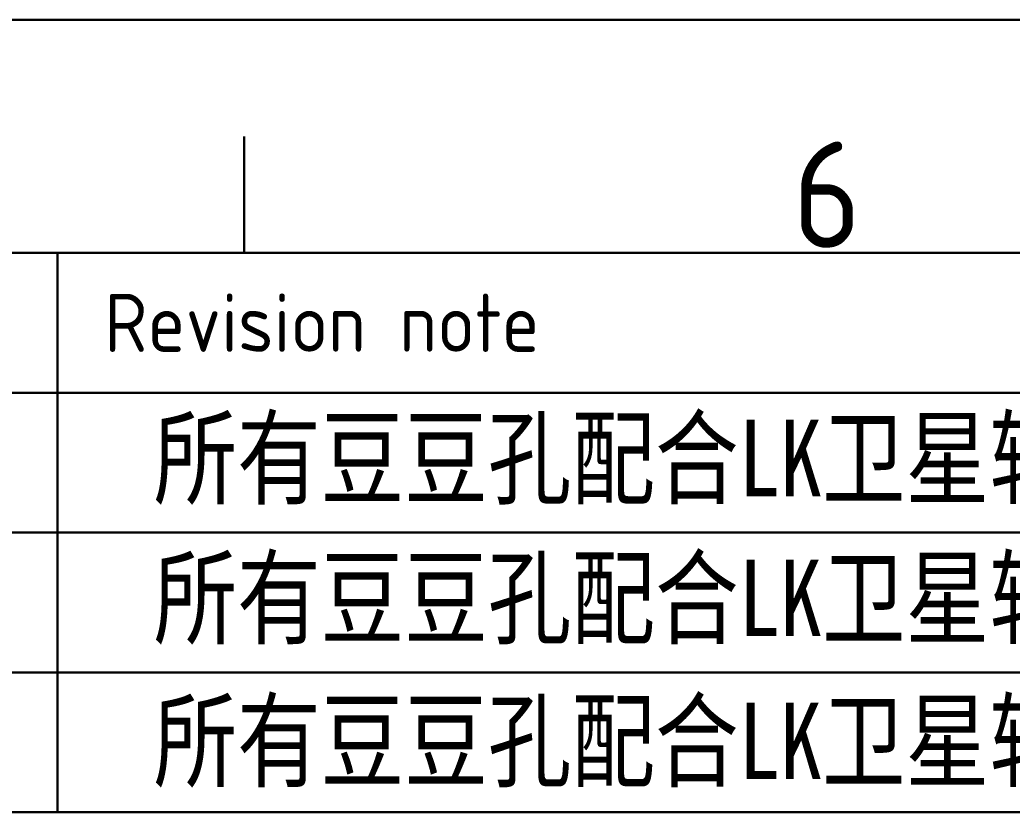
# Model space of a CAD drawing. Header units: millimetres. Extents: x 1786 to 2809, y 1192 to 1909.
# Drawn here: x 2395.8 to 2499.4, y 1826.2 to 1909 of the extents above; entities that cross this region are included whole.
import ezdxf
from ezdxf.enums import TextEntityAlignment as Align

# ---------------------------------------------------------------- set-up
doc = ezdxf.new("R2010")
doc.units = ezdxf.units.MM
doc.header["$LTSCALE"] = 32.67
doc.layers.add('图层1', color=7, linetype='CONTINUOUS')
doc.layers.add('图框层', color=7, linetype='CONTINUOUS', lineweight=35)
doc.styles.add('ISO Proportional', font='isocp.shx')
doc.styles.get("Standard").update_dxf_attribs({"font": 'txt', "width": 0.8})

msp = doc.modelspace()

# ---------------------------------------------------------------- linework, layer by layer
at = {"layer": '图框层', "color": 0, "lineweight": 30}
for p, q in [((2784.46342, 1909.00381), (1786.16683, 1909.00381)), ((2419.23296, 1884.65511), (2419.23296, 1896.82946)), ((2784.46342, 1884.65511), (1810.51553, 1884.65511)), ((2784.46342, 1884.65511), (1810.51553, 1884.65511)), ((2399.754, 1840.82746), (2399.754, 1884.65511)), ((2370.53557, 1870.0459), (2784.46342, 1870.0459)), ((2399.754, 1826.21824), (2399.754, 1870.0459)), ((2370.53557, 1855.43668), (2784.46342, 1855.43668)), ((2370.53557, 1840.82746), (2784.46342, 1840.82746)), ((2370.53557, 1826.21824), (2784.46342, 1826.21824))]:
    msp.add_line(p, q, dxfattribs=at)

# ---------------------------------------------------------------- texts
at = {"layer": '图层1', "char_height": 8, "attachment_point": 1}
for insert in [(2409.76218, 1867.21805), (2409.76218, 1852.60883), (2409.76218, 1837.67362)]:
    msp.add_mtext('{\\fSimSun|b0|i0|c134|p2;所有豆豆孔配合LK卫星轴变更尺寸}', dxfattribs=dict(at, insert=insert))
at = {"layer": '图框层', "color": 0, "lineweight": 30, "style": 'ISO Proportional'}
msp.add_text('6', height=11.10317, dxfattribs=at).set_placement((2480.10471, 1890.74229), align=Align.MIDDLE)
msp.add_text('Revision note', height=6.0871744, dxfattribs=at).set_placement((2404.62374, 1877.3505), align=Align.MIDDLE_LEFT)

doc.saveas('drawing.dxf')
